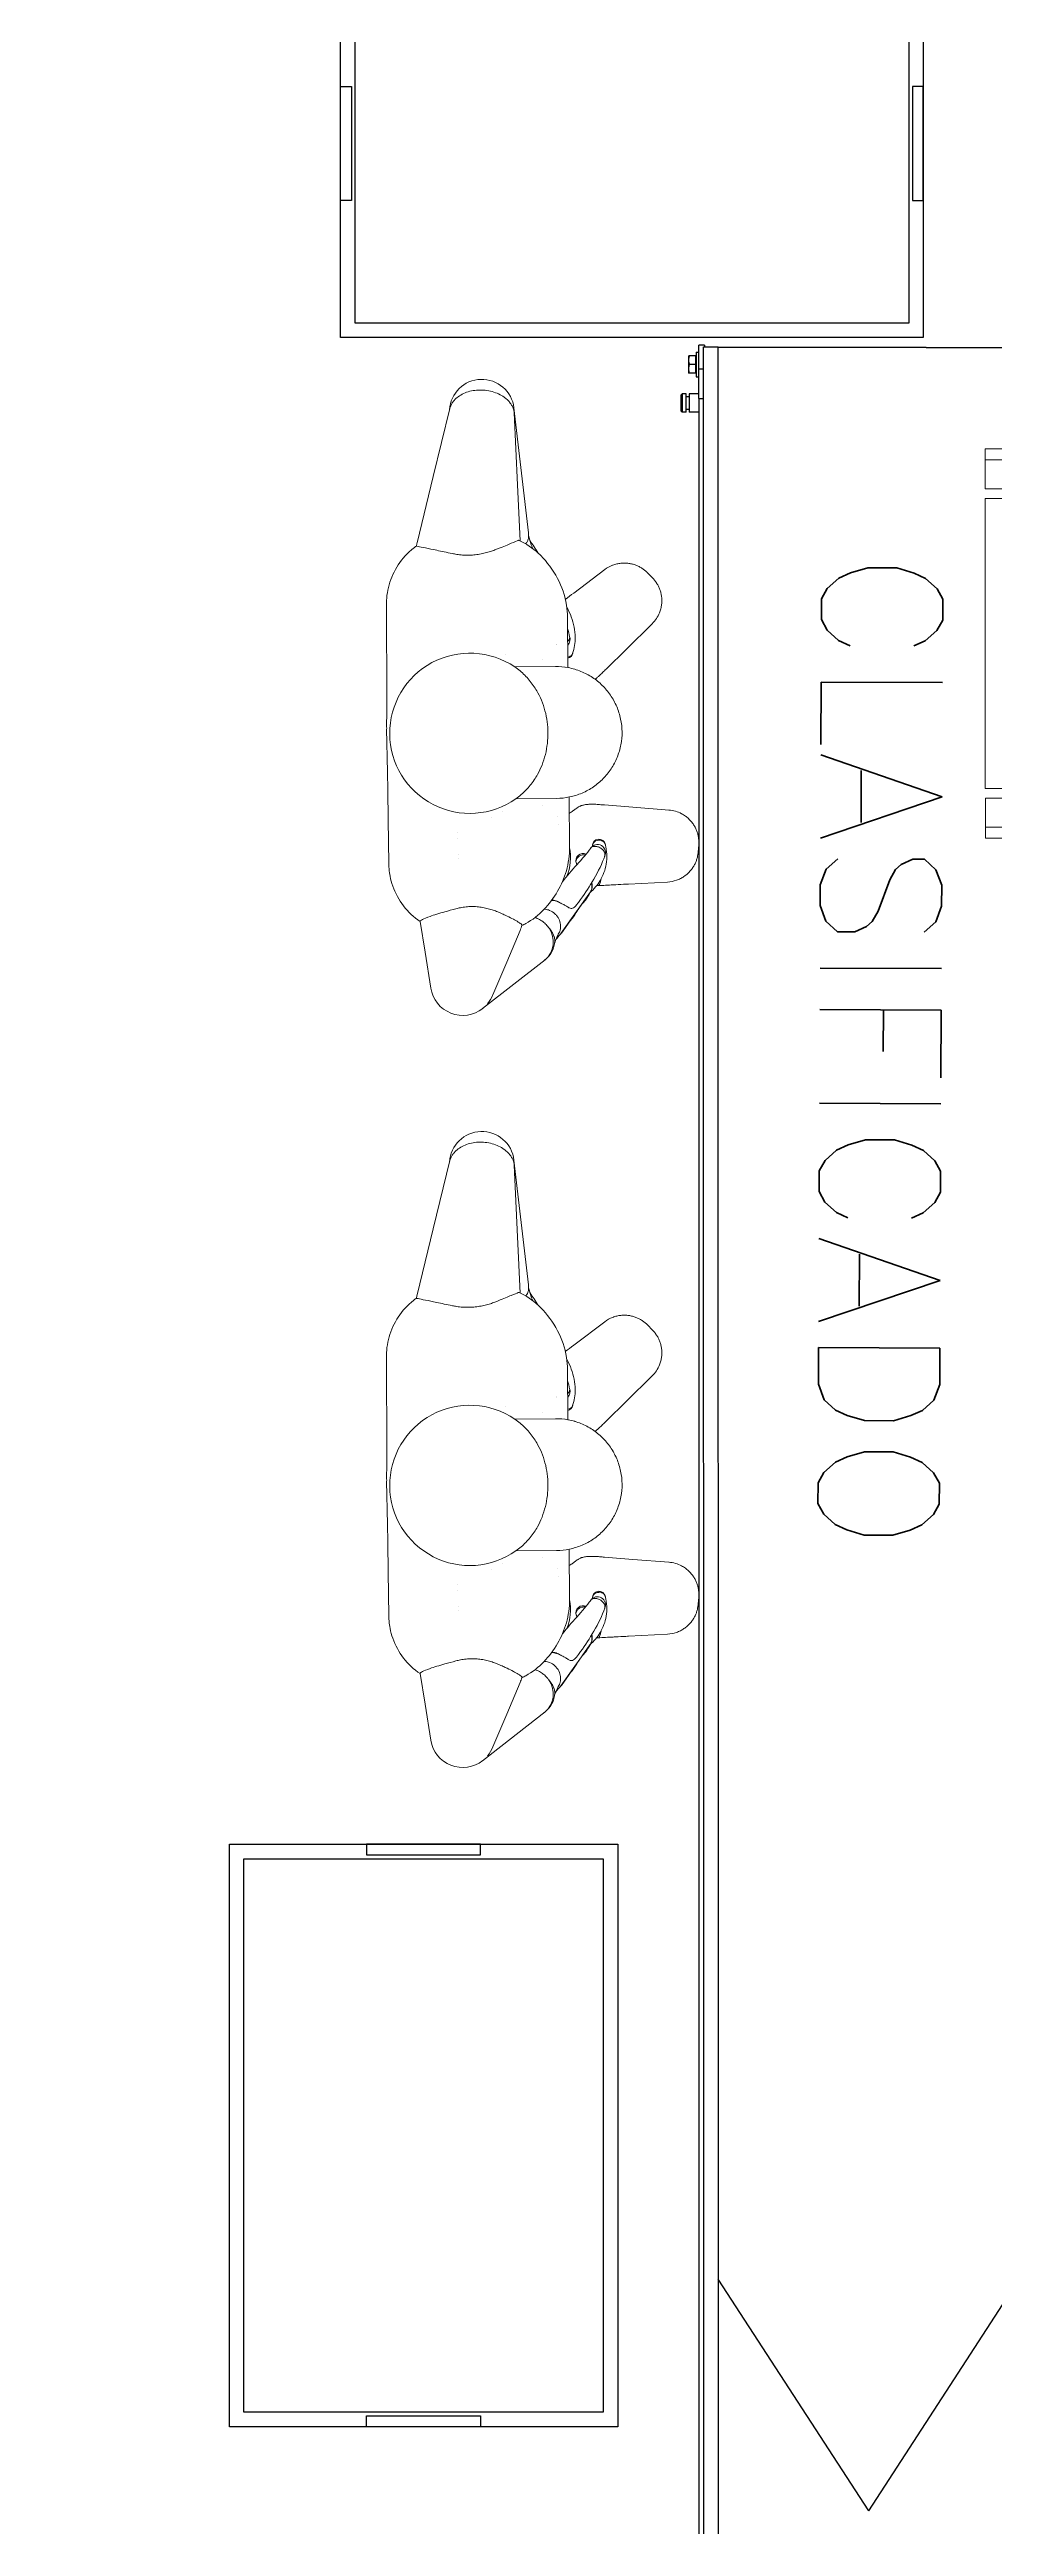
# Model space of a CAD drawing. Header units: inches. Extents: x -955375 to 106222, y -96450 to 64845.
# Drawn here: x 7084 to 8057, y 29827 to 32379 of the extents above; entities that cross this region are included whole.
import ezdxf
from ezdxf.enums import TextEntityAlignment as Align

# ---------------------------------------------------------------- set-up
doc = ezdxf.new("R2010")
doc.units = ezdxf.units.IN
doc.header["$MEASUREMENT"] = 0
doc.linetypes.add('CONTINUA', pattern=[0])
doc.linetypes.add('SLD-Continua', pattern=[0])
doc.layers.add('ACHUTECH', color=24, linetype='Continuous', lineweight=18)
doc.layers.add('EQP-Equipos - Situacion Proyectada (Trabajo3)$0$Visible (ANSI)', color=7, linetype='Continuous', lineweight=50)
for name, color, linetype in [('DIBUJO', 2, 'Continuous'), ('EQP-Equipos - Situacion Proyectada (Trabajo3)$0$Meson de despinado$0$Factory_AssetTag', 7, 'Continuous'), ('EQUIPO REUBICADO', 14, 'Continuous'), ('P-TEXTO', 2, 'Continuous'), ('RIO2', 7, 'Continuous'), ('SP-TRANSPORTADOR_NUEVO', 102, 'SLD-Continua')]:
    doc.layers.add(name, color=color, linetype=linetype)
doc.styles.get("Standard").update_dxf_attribs({"font": 'isocp2.shx'})
doc.styles.add('TEXTO-100', font='romans.shx', dxfattribs={"height": 0.15})
doc.dimstyles.new('SUPERPEQUEÑA', dxfattribs={"dimtxt": 0.1, "dimasz": 0.05, "dimexe": 0.1, "dimexo": 0.15, "dimgap": 0.05, "dimtad": 1, "dimzin": 0, "dimdsep": 46, "dimtxsty": 'Standard', "dimblk1": 'CRUZZ', "dimblk2": 'CRUZZ', "dimsah": 1, "dimcen": 0.03, "dimse1": 1, "dimse2": 1, "dimclrd": 109, "dimclre": 4, "dimclrt": 173, "dimadec": 0, "dimazin": 0, "dimtfac": 1, "dimtix": 1, "dimtmove": 1, "dimatfit": 3, "dimldrblk": 'CRUZZ', "dimfxl": 1, "dimtolj": 1, "dimtzin": 0, "dimlwd": -1, "dimarcsym": 0})

# ---------------------------------------------------------------- blocks, each defined once
blk = doc.blocks.new('CRUZ')
at = {"layer": 'DIBUJO', "color": 7, "lineweight": -3}
for p, q in [((-0.2, 0), (0.2, 0)), ((0, 0.2), (0, -0.2))]:
    blk.add_line(p, q, dxfattribs=at)
at = {"layer": 'DIBUJO', "color": 7, "lineweight": -3, "const_width": 0.05}
blk.add_lwpolyline([(0, 0, 1), (0, 0, 1)], format="xyb", close=True, dxfattribs=at)
blk = doc.blocks.new('CRUZZ')
at = {"layer": 'DIBUJO', "color": 3, "xscale": 10, "yscale": 10, "zscale": 10}
blk.add_blockref('CRUZ', (0, 0), dxfattribs=at)
blk = doc.blocks.new('*D185')
at = {"layer": 'ACHUTECH', "color": 7, "ltscale": 500, "transparency": 16777216}
blk.add_line((5118.7, 54499.2), (5118.7, 25409.9), dxfattribs=at)
at = {"layer": 'Defpoints', "color": 0, "linetype": 'CONTINUA', "ltscale": 500, "transparency": 16777216}
for p in [(26169.2, 54499.2), (5118.7, 25409.9), (6592.2, 25409.9)]:
    blk.add_point(p, dxfattribs=at)
at = {"layer": 'ACHUTECH', "color": 7, "linetype": 'CONTINUA', "ltscale": 500, "transparency": 16777216, "xscale": 0.05, "yscale": 0.05, "zscale": 0.05}
for p, rotation in [((5118.7, 54499.2), 90), ((5118.7, 25409.9), 270)]:
    blk.add_blockref('CRUZZ', p, dxfattribs=dict(at, rotation=rotation))
at = {"layer": 'ACHUTECH', "color": 7, "linetype": 'CONTINUA', "lineweight": 13, "ltscale": 500, "transparency": 16777216, "insert": (5118.6, 39954.5), "char_height": 0.15, "attachment_point": 5, "rotation": 90}
blk.add_mtext('\\A1;29089.32', dxfattribs=at)
blk = doc.blocks.new('*D201')
at = {"layer": 'ACHUTECH', "color": 7, "ltscale": 500, "transparency": 16777216}
blk.add_line((4340.1, 59153), (4340.1, 15437.3), dxfattribs=at)
at = {"layer": 'Defpoints', "color": 0, "linetype": 'CONTINUA', "ltscale": 500, "transparency": 16777216}
for p in [(21639.1, 59153.1), (4340.1, 15437.3), (6285.4, 15437.3)]:
    blk.add_point(p, dxfattribs=at)
at = {"layer": 'ACHUTECH', "color": 7, "linetype": 'CONTINUA', "ltscale": 500, "transparency": 16777216, "xscale": 0.05, "yscale": 0.05, "zscale": 0.05}
for p, rotation in [((4340.1, 59153.1), 90), ((4340.1, 15437.3), 270)]:
    blk.add_blockref('CRUZZ', p, dxfattribs=dict(at, rotation=rotation))
at = {"layer": 'ACHUTECH', "color": 7, "linetype": 'CONTINUA', "lineweight": 13, "ltscale": 500, "transparency": 16777216, "insert": (4340, 37295.2), "char_height": 0.15, "attachment_point": 5, "rotation": 90}
blk.add_mtext('\\A1;43715.81', dxfattribs=at)
blk = doc.blocks.new('EQP-Equipos - Situacion Proyectada (Trabajo3)$0$Meson de despinado$0$FDS_799c4f7d-f6d7-4a97-a1b5-9eabb5b00c9b_Asset_A87ECB1595E94C668C276E32A861657D')
at = {"color": 0, "lineweight": 0}
for p, q in [((0, 201.4), (0, 190)), ((11730, 201.4), (0, 201.4)), ((0, 190), (0, 160)), ((11730, 190), (0, 190)), ((11730, 160), (0, 160)), ((0, -150), (0, 150)), ((90, 150), (0, 150)), ((0, -150), (90, -150)), ((0, -190), (0, -160)), ((11730, -160), (0, -160)), ((11730, -190), (0, -190)), ((0, -201.4), (0, -190)), ((11730, -201.4), (0, -201.4))]:
    blk.add_line(p, q, dxfattribs=at)
at = {"layer": 'EQP-Equipos - Situacion Proyectada (Trabajo3)$0$Meson de despinado$0$Factory_AssetTag', "lineweight": 0}
for tag in ['AssetTagExtended', 'AssetTag']:
    blk.add_attdef(tag, text='', height=50.8, dxfattribs=at).set_placement((5865, 79.3), align=Align.MIDDLE_CENTER)
blk = doc.blocks.new('EQP-Equipos - Situacion Proyectada (Trabajo3)$0$Meson de despinado')
at = {"rotation": 180}
blk.add_blockref('EQP-Equipos - Situacion Proyectada (Trabajo3)$0$Meson de despinado$0$FDS_799c4f7d-f6d7-4a97-a1b5-9eabb5b00c9b_Asset_A87ECB1595E94C668C276E32A861657D', (21244.3, 1.5), dxfattribs=at)
blk = doc.blocks.new('EQP-Equipos - Situacion Proyectada (Trabajo3)$0$Meson Prolijado filetes')
at = {"color": 0}
blk.add_blockref('EQP-Equipos - Situacion Proyectada (Trabajo3)$0$Meson de despinado', (0, 0), dxfattribs=at)
blk = doc.blocks.new('tr-55')
for p, q in [((123457, 12168.9), (123458, 6488.5)), ((123472.4, 12020.5), (123473, 6488.5)), ((123478, 6541.8), (123478, 11969.8)), ((123478, 6541.8), (123472.9, 6541.8)), ((123478, 6556.1), (123488, 6556.1)), ((123478, 6541.8), (123478, 6511.8)), ((123478, 6537), (123488, 6537)), ((123488, 6537), (123488, 6556.1)), ((123488, 6553.1), (123491, 6553.1)), ((123488, 6540.1), (123491, 6540.1)), ((123491, 6556.1), (123491, 6537)), ((123491, 6556.1), (123495, 6556.1)), ((123491, 6537), (123495, 6537)), ((123495, 6537), (123495, 6556.1)), ((123496, 6555.1), (123495, 6556.1)), ((123496, 6538), (123495, 6537)), ((123496, 6555.1), (123496, 6538)), ((123472.9, 6511.8), (123478, 6511.8)), ((123480.8, 6519.5), (123478, 6519.5)), ((123478, 6511.8), (123478, 6486.8)), ((123480.8, 6494.1), (123480.8, 6519.5)), ((123481.4, 6515.1), (123480.8, 6515.1)), ((123481.4, 6515.8), (123487.8, 6515.8)), ((123481.4, 6506.8), (123481.4, 6515.8)), ((123481.4, 6506.8), (123487.8, 6506.8)), ((123481.4, 6497.8), (123481.4, 6506.8)), ((123488.6, 6511.3), (123488.6, 6515.8)), ((123488.6, 6502.3), (123488.6, 6511.3)), ((123244, 6489.3), (123136, 6489.3)), ((123244, 6489.3), (123362, 6489.3)), ((123362, 6489.3), (123458, 6489.3)), ((123473, 6488.5), (123458, 6488.5)), ((123472, 6486.8), (123472, 6488.5)), ((123472, 6486.8), (123478, 6486.8)), ((123480.8, 6494.1), (123478, 6494.1)), ((123481.4, 6498.5), (123480.8, 6498.5)), ((123481.4, 6497.8), (123487.8, 6497.8)), ((123488.6, 6497.8), (123488.6, 6502.3))]:
    blk.add_line(p, q)
at = {"ltscale": 500}
for points in [[(123303, 8717.8), (123148, 8479.2)], [(123303, 8717.8), (123458, 8479.2)]]:
    blk.add_lwpolyline(points, dxfattribs=at)
for points in [[(123488.6, 6511.3), (123488.6, 6513.4), (123487.8, 6515.8)], [(123487.8, 6515.8), (123488.6, 6515.8), (123488.6, 6515.8)], [(123487.8, 6506.8), (123488.6, 6509.2), (123488.6, 6511.3)], [(123488.6, 6502.3), (123488.6, 6504.4), (123487.8, 6506.8)], [(123487.8, 6497.8), (123488.6, 6500.2), (123488.6, 6502.3)], [(123488.6, 6497.8), (123488.6, 6497.8), (123487.8, 6497.8)]]:
    blk.add_rational_spline(points, [1, 1.0379548493, 1], degree=2)
blk = doc.blocks.new('EQP-Equipos - Situacion Proyectada (Trabajo3)$0$FDS_7c3c9e6b-6f5c-4fd5-8f22-b843b0ed51f9_Asset_97DC5BF034392A347C1DEB7E5D323F80')
at = {"layer": 'EQP-Equipos - Situacion Proyectada (Trabajo3)$0$Visible (ANSI)', "color": 251, "lineweight": 0, "true_color": 0x636466}
for p, q in [((-37.6, 485.3), (-56.7, 409.7)), ((48.5, 346.3), (33.7, 485.1)), ((33.9, 479.6), (36.9, 399.8)), ((-56.7, 409.7), (-75.4, 336.3)), ((36.9, 399.8), (39.3, 337.3)), ((98.2, 278.7), (133, 304.5)), ((180.3, 300.6), (186, 294.7)), ((91.1, 251.7), (91.1, 195.9)), ((185.2, 243.8), (156.4, 216)), ((21.9, 211.1), (21.9, 211.1)), ((77.2, 197.2), (31.9, 197.2)), ((62.4, 204.7), (62.4, 204.7)), ((156.4, 216), (133.4, 193.8)), ((150.6, 123.9), (150.6, 123.9)), ((77.2, 50.6), (31.9, 50.6)), ((61.8, 43.1), (61.8, 43.1)), ((91.1, 51.9), (91.1, -3.9)), ((162, 40), (130.2, 42.8)), ((202, 36.5), (162, 40)), ((78.7, 21.3), (78.7, 21.3)), ((234, -10.6), (234.7, -2.5)), ((80.7, -99.7), (113.8, -53.7)), ((113.2, -54.6), (81.1, -99.4)), ((120.8, -46.7), (122.4, -46.8)), ((156.3, -45.4), (199.7, -43.5)), ((-70.6, -119), (-75.8, -84.9)), ((20.1, -130.9), (35.2, -95.8)), ((73.6, -106.1), (73.6, -106.1)), ((-64.6, -159.1), (-70.6, -119)), ((62.7, -128.6), (-7.1, -182.3)), ((4.5, -167), (20.1, -130.9))]:
    blk.add_line(p, q, dxfattribs=at)
at = {"layer": 'EQP-Equipos - Situacion Proyectada (Trabajo3)$0$Visible (ANSI)', "color": 251, "lineweight": 0, "true_color": 0x636466, "extrusion": (0, 0, -1)}
for centre, radius, start, end in [((2.1, 481.3), 36, 3.6289, 173.8997), ((18.6, 321.9), 58.5, 10.3886, 14.2288), ((-21.7, 343.4), 27, 173.8997, 185.0696), ((-154.4, 275.6), 36, 53.4587, 69.5368), ((-160.1, 269.7), 36, 202.3805, 225.9587), ((-84.8, 227.5), 9, 315.6047, 315.6048), ((-84.8, 227.5), 9, 159.7065, 225.8781), ((-89.5, 213.3), 7.2, 191.6508, 257.2365), ((18.6, 123.9), 89.1, 235.3736, 0), ((-122, -10.1), 9, 32.9662, 208.1452), ((-123.8, -2.3), 7.2, 356.3441, 171.8808), ((-37.2, -14.7), 54.9, 169.093, 202.9644), ((-106.1, -19), 8.1, 343.263, 114.4621), ((-94.2, -39.6), 7.2, 37.596, 42.9069), ((-80.7, -79.4), 11.2, 23.6278, 23.6423), ((18.5, -72.6), 58.5, 197.47, 203.3745), ((-46.7, -106.9), 27, 181.8089, 235.6527), ((-71.9, -92.8), 11.2, 215.6963, 224.7776), ((29, -153.7), 36, 232.4111, 351.4533)]:
    blk.add_arc(centre, radius, start, end, dxfattribs=at)
at = {"layer": 'EQP-Equipos - Situacion Proyectada (Trabajo3)$0$Visible (ANSI)', "color": 251, "lineweight": 0, "true_color": 0x636466}
for centre, start, end in [((198.8, 0.7), 61.4218, 85), ((0, 0), 157.4674, 157.4688), ((0, 0), 204.668, 204.6684), ((198.1, -7.5), 272.5, 288.5782)]:
    blk.add_arc(centre, 36, start, end, dxfattribs=at)
at = {"layer": 'EQP-Equipos - Situacion Proyectada (Trabajo3)$0$Visible (ANSI)', "color": 251, "lineweight": 0, "true_color": 0x636466, "extrusion": (-1.54074e-33, -4.38741e-49, -1)}
blk.add_ellipse((-18.6, 123.9), major_axis=(-89.1, 0), ratio=0.999996, start_param=0, end_param=2.175405, dxfattribs=at)
at = {"layer": 'EQP-Equipos - Situacion Proyectada (Trabajo3)$0$Visible (ANSI)', "color": 251, "lineweight": 0, "true_color": 0x636466, "extrusion": (0, 0, -1)}
for centre, major_axis, ratio, start_param, end_param in [((77.2, 124.3), (-73.3, 0), 0.994803, 1.570796, 1.760239), ((-28.5, -153.6), (20.5, 31.8), 0.938026, 1.394254, 1.708407)]:
    blk.add_ellipse(centre, major_axis=major_axis, ratio=ratio, start_param=start_param, end_param=end_param, dxfattribs=at)
at = {"layer": 'EQP-Equipos - Situacion Proyectada (Trabajo3)$0$Visible (ANSI)', "color": 251, "lineweight": 0, "true_color": 0x636466}
for centre, major_axis, ratio, start_param, end_param in [((37.2, -14.8), (-49, 25.5), 0.992931, 5.812783, 5.812797), ((37.2, -14.8), (-49, 25.5), 0.992931, 5.571446, 5.571501), ((124.1, -0.7), (-6.21, 0.21), 0.722047, 4.345706, 4.786606), ((106.7, -17.3), (-6.79, -0.51), 0.721796, 4.368149, 4.516697), ((46.6, -107), (14.2, -23), 0.919138, 0.09354, 1.614755)]:
    blk.add_ellipse(centre, major_axis=major_axis, ratio=ratio, start_param=start_param, end_param=end_param, dxfattribs=at)
at = {"layer": 'EQP-Equipos - Situacion Proyectada (Trabajo3)$0$Visible (ANSI)', "color": 251, "lineweight": 0, "true_color": 0x636466, "extrusion": (-1.20721e-33, 2.83517e-33, -1)}
blk.add_ellipse((105.2, -46.7), major_axis=(4.4, -10.3), ratio=0.964839, start_param=5.599828, end_param=5.771161, dxfattribs=at)
at = {"layer": 'EQP-Equipos - Situacion Proyectada (Trabajo3)$0$Visible (ANSI)', "color": 251, "lineweight": 0, "true_color": 0x636466, "extrusion": (-9.90869e-34, -1.17986e-33, -1)}
blk.add_ellipse((72.7, -72.7), major_axis=(2.49, 2.96), ratio=0.154581, start_param=3.750816, end_param=3.752076, dxfattribs=at)
at = {"layer": 'EQP-Equipos - Situacion Proyectada (Trabajo3)$0$Visible (ANSI)', "color": 251, "lineweight": 0, "true_color": 0x636466}
for points, knots in [([(-37.6, 485.3), (-37.6, 485.3), (-37.5, 485.4), (-37.2, 486.6), (-36.8, 487.7), (-35.7, 490), (-35.1, 491.1), (-33.6, 493.2), (-32.7, 494.1), (-30.4, 496.5), (-28.7, 497.9), (-24.9, 500.3), (-22.8, 501.4), (-18.2, 503.3), (-15.8, 504), (-10.8, 505), (-8.3, 505.3), (-3.3, 505.5), (-0.7, 505.4), (4.5, 504.8), (7.1, 504.3), (12.1, 502.8), (14.5, 501.9), (18.9, 499.8), (21, 498.5), (23.9, 496.4), (25, 495.5), (27.1, 493.5), (28.1, 492.5), (29.8, 490.4), (30.5, 489.3), (31.8, 487.1), (32.3, 486.1), (33, 484.3), (33.3, 483.5), (33.6, 482.1), (33.7, 481.5), (33.8, 481)], [15.008551, 15.008551, 15.008551, 15.008551, 15.042896, 15.042896, 15.572912, 15.572912, 16.102929, 16.102929, 16.632945, 16.632945, 17.470412, 17.470412, 18.307878, 18.307878, 19.145345, 19.145345, 19.982812, 19.982812, 20.820278, 20.820278, 21.657745, 21.657745, 22.495211, 22.495211, 23.332678, 23.332678, 23.862694, 23.862694, 24.392711, 24.392711, 24.922727, 24.922727, 25.452744, 25.452744, 25.848287, 25.848287, 26.150925, 26.150925, 26.150925, 26.150925]), ([(33.8, 481), (33.8, 480.9), (33.8, 480.9), (33.8, 480.5), (33.8, 480.1), (33.9, 479.7), (33.9, 479.6), (33.9, 479.6)], [17.3663364, 17.3663364, 17.3663364, 17.3663364, 17.4021233, 17.4021233, 17.578507, 17.578507, 17.5972984, 17.5972984, 17.5972984, 17.5972984]), ([(-110, 266.3), (-110, 267), (-110, 267.6), (-110, 269.3), (-110, 270.2), (-109.8, 273.5), (-109.6, 275.8), (-108.8, 282), (-108, 285.9), (-104.6, 297.5), (-101.1, 305.1), (-91.9, 318.8), (-86, 325.1), (-78.3, 331), (-77.3, 331.7), (-76.2, 332.5)], [0.000037, 0.000037, 0.000037, 0.000037, 0.205703, 0.205703, 0.509959, 0.509959, 1.201662, 1.201662, 2.390484, 2.390484, 4.826797, 4.826797, 7.345729, 7.345729, 7.73461, 7.73461, 7.73461, 7.73461]), ([(-36.2, 323.9), (-42.5, 325.2), (-48.3, 326.5), (-58.3, 328.7), (-62.5, 329.6), (-69.7, 331.1), (-72.5, 331.7), (-75.5, 332.3), (-76.2, 332.5), (-76.2, 332.5)], [0.000025, 0.000025, 0.000025, 0.000025, 2.22754, 2.22754, 4.272799, 4.272799, 6.523502, 6.523502, 8.236706, 8.236706, 8.236706, 8.236706]), ([(36.9, 337.8), (35.7, 337.2), (33.2, 336.2), (25.6, 333.2), (20.7, 331.2), (14.8, 328.9)], [0.000266, 0.000266, 0.000266, 0.000266, 2.563841, 2.563841, 5.126676, 5.126676, 5.126676, 5.126676]), ([(38.3, 337.8), (38.2, 337.8), (38.2, 337.8), (37.8, 338), (37.4, 338), (36.9, 337.8)], [1.065013, 1.065013, 1.065013, 1.065013, 1.08874, 1.08874, 2.177493, 2.177493, 2.177493, 2.177493]), ([(38.3, 337.8), (45.9, 334.2), (53.1, 329.3), (60.2, 322.6), (61.1, 321.7), (61.9, 320.8)], [0, 0, 0, 0, 2.543505, 2.543505, 2.922511, 2.922511, 2.922511, 2.922511]), ([(45.5, 333.9), (45.6, 334), (45.6, 334.1), (45.7, 334.2), (45.9, 334.5), (46.1, 334.8), (46.3, 335.1), (46.4, 335.2), (46.5, 335.4), (46.6, 335.6), (47.2, 336.5), (47.5, 337.2), (47.7, 337.8), (47.8, 337.9), (47.8, 338), (47.9, 338.1), (48.2, 338.8), (48.3, 339.4), (48.4, 339.9), (48.4, 340), (48.4, 340), (48.4, 340), (48.5, 340.4), (48.6, 340.8), (48.6, 341.1)], [-0.4502894, -0.4502894, -0.4502894, -0.4502894, -0.4375, -0.4375, -0.4375, -0.3991531, -0.3991531, -0.3991531, -0.375, -0.375, -0.375, -0.2681938, -0.2681938, -0.2681938, -0.25, -0.25, -0.25, -0.131596, -0.131596, -0.131596, -0.125, -0.125, -0.125, -0.0368129, -0.0368129, -0.0368129, -0.0368129]), ([(51.4, 332.9), (51.7, 332.3), (51.8, 331.7), (52.3, 330.5), (52.5, 329.8), (52.8, 329.2)], [0, 0, 0, 0, 0.2887608, 0.2887608, 0.6431993, 0.6431993, 0.6431993, 0.6431993]), ([(14.8, 328.9), (13.7, 328.4), (12.4, 327.9), (9.4, 326.8), (7.7, 326.2), (4.2, 325.2), (2.3, 324.7), (-1.7, 323.7), (-3.8, 323.3), (-8, 322.6), (-10.2, 322.3), (-14.5, 322), (-16.6, 321.9), (-20.7, 321.9), (-22.8, 322), (-27.1, 322.3), (-29.3, 322.6), (-33, 323.2), (-34.7, 323.5), (-36.2, 323.9)], [15.481721, 15.481721, 15.481721, 15.481721, 15.965824, 15.965824, 16.609722, 16.609722, 17.289414, 17.289414, 17.969106, 17.969106, 18.648797, 18.648797, 19.328489, 19.328489, 20.008181, 20.008181, 20.687873, 20.687873, 21.213722, 21.213722, 21.213722, 21.213722]), ([(62, 320.8), (69, 313.4), (75.4, 304.9), (85, 286.1), (88.5, 276), (90.7, 260.9), (91.1, 256.3), (91.1, 251.7)], [0, 0, 0, 0, 4.408239, 4.408239, 8.354295, 8.354295, 9.98686, 9.98686, 9.98686, 9.98686]), ([(141.9, 309.3), (143.3, 309.9), (144.9, 310.4), (146.4, 310.7), (147.9, 311.1), (149.5, 311.3), (151, 311.4), (152.5, 311.6), (154, 311.6), (155.4, 311.6), (156.9, 311.6), (158.3, 311.4), (159.7, 311.2), (161.1, 311), (162.5, 310.7), (163.8, 310.4), (165.1, 310), (166.4, 309.6), (167.6, 309.1), (168.9, 308.6), (170, 308.1), (171.2, 307.5), (172.3, 306.9), (173.4, 306.2), (174.5, 305.5), (175.5, 304.8), (176.6, 304), (177.5, 303.2), (178.5, 302.4), (179.4, 301.6), (180.3, 300.7), (180.3, 300.7), (180.3, 300.6), (180.3, 300.6)], [-1, -1, -1, -1, -0.9001, -0.9001, -0.9001, -0.8002001, -0.8002001, -0.8002001, -0.7003001, -0.7003001, -0.7003001, -0.6004001, -0.6004001, -0.6004001, -0.5005002, -0.5005002, -0.5005002, -0.4006002, -0.4006002, -0.4006002, -0.3007002, -0.3007002, -0.3007002, -0.2008003, -0.2008003, -0.2008003, -0.1009003, -0.1009003, -0.1009003, -0.0010003, -0.0010003, -0.0010003, 0, 0, 0, 0]), ([(186, 294.7), (186, 294.7), (186, 294.7), (186, 294.7), (186.9, 293.8), (187.7, 292.9), (188.5, 291.9), (189.3, 290.9), (190, 289.8), (190.7, 288.7), (191.4, 287.7), (192, 286.5), (192.6, 285.4), (193.1, 284.2), (193.6, 283), (194.1, 281.8), (194.5, 280.5), (194.9, 279.2), (195.2, 277.9), (195.5, 276.6), (195.7, 275.2), (195.9, 273.8), (196.1, 272.4), (196.2, 271), (196.1, 269.5), (196.1, 268.1), (196, 266.6), (195.8, 265.1), (195.6, 263.6), (195.4, 262), (194.9, 260.5), (194.5, 259), (194, 257.5), (193.4, 256)], [-1, -1, -1, -1, -0.9990278, -0.9990278, -0.9990278, -0.899125, -0.899125, -0.899125, -0.7992223, -0.7992223, -0.7992223, -0.6993195, -0.6993195, -0.6993195, -0.5994167, -0.5994167, -0.5994167, -0.4995139, -0.4995139, -0.4995139, -0.3996111, -0.3996111, -0.3996111, -0.2997083, -0.2997083, -0.2997083, -0.1998056, -0.1998056, -0.1998056, -0.0999028, -0.0999028, -0.0999028, 0, 0, 0, 0]), ([(90.4, 263.1), (92.4, 259.5), (94, 255.9), (98, 244.8), (99.6, 237.3), (99.4, 223.3), (98.3, 217.4), (96.4, 211.6)], [1.846065, 1.846065, 1.846065, 1.846065, 3.699232, 3.699232, 7.363134, 7.363134, 10.136061, 10.136061, 10.136061, 10.136061]), ([(93.3, 230.3), (93.4, 229.8), (93.4, 229.3), (93.3, 228.8), (93.1, 227.6), (92.4, 226.3), (91.3, 225.2), (91.2, 225.1), (91.1, 225), (91.1, 225)], [-0.8438788, -0.8438788, -0.8438788, -0.8438788, -0.7618962, -0.7618962, -0.7618962, -0.5714216, -0.5714216, -0.5714216, -0.5590297, -0.5590297, -0.5590297, -0.5590297]), ([(-110.3, 46.9), (-110.3, 57.2), (-110.4, 67.4), (-110.6, 86.6), (-110.7, 95.7), (-110.9, 107.6), (-111, 110.5), (-111, 115.7), (-111, 117.8), (-111.1, 121.4), (-111.1, 122.9), (-111.1, 126.4), (-111, 128.5), (-111, 132.5), (-111, 134.4), (-110.9, 139.8), (-110.9, 143.1), (-110.7, 155.2), (-110.6, 164.2), (-110.4, 182.5), (-110.3, 191.7), (-110.3, 201)], [0, 0, 0, 0, 3.147348, 3.147348, 6.333812, 6.333812, 7.380826, 7.380826, 8.046968, 8.046968, 8.495537, 8.495537, 9.101682, 9.101682, 9.755297, 9.755297, 10.944113, 10.944113, 14.050683, 14.050683, 16.894022, 16.894022, 16.894022, 16.894022]), ([(31.9, 50.6), (34, 52.1), (36, 53.6), (39.6, 56.6), (41.3, 58.2), (44.7, 61.7), (46.4, 63.5), (49.5, 67.3), (51, 69.3), (53.8, 73.3), (55, 75.3), (58, 80.6), (59.8, 84.1), (62.8, 91.6), (64.1, 95.6), (66.2, 103.6), (66.9, 107.7), (68, 115.9), (68.2, 120), (68.2, 127.8), (68, 131.8), (66.9, 140), (66.2, 144.1), (64.1, 152.2), (62.8, 156.2), (59.8, 163.7), (58, 167.2), (55, 172.5), (53.8, 174.5), (51, 178.5), (49.5, 180.5), (46.4, 184.3), (44.7, 186.2), (41.3, 189.6), (39.6, 191.2), (36, 194.3), (34, 195.8), (31.9, 197.2)], [-24.183744, -24.183744, -24.183744, -24.183744, -23.332292, -23.332292, -22.545809, -22.545809, -21.759326, -21.759326, -20.972843, -20.972843, -20.18636, -20.18636, -18.887317, -18.887317, -17.588274, -17.588274, -16.28923, -16.28923, -14.990187, -14.990187, -13.691144, -13.691144, -12.392101, -12.392101, -11.093058, -11.093058, -9.794015, -9.794015, -9.007532, -9.007532, -8.221049, -8.221049, -7.434566, -7.434566, -6.648083, -6.648083, -5.796631, -5.796631, -5.796631, -5.796631]), ([(150.6, 123.9), (150.6, 128.6), (150.1, 133.4), (148.2, 142.9), (146.8, 147.6), (143, 156.6), (140.7, 160.9), (135.3, 168.9), (132.3, 172.5), (125.9, 179), (122.2, 182), (114.3, 187.4), (110, 189.7), (101, 193.5), (96.3, 194.9), (86.7, 196.8), (81.9, 197.2), (77.2, 197.2)], [12.470996, 12.470996, 12.470996, 12.470996, 14.02855, 14.02855, 15.586104, 15.586104, 17.143658, 17.143658, 18.701212, 18.701212, 20.261408, 20.261408, 21.821603, 21.821603, 23.381798, 23.381798, 24.941993, 24.941993, 24.941993, 24.941993]), ([(91, 195.9), (91.2, 195.9), (91.4, 195.9), (96.3, 194.9), (101, 193.5), (110, 189.7), (114.3, 187.4), (122.2, 182), (125.9, 179), (132.3, 172.5), (135.3, 168.9), (140.7, 161), (143, 156.7), (146.8, 147.6), (148.2, 142.9), (150.1, 133.4), (150.6, 128.6), (150.6, 123.9)], [1.511058, 1.511058, 1.511058, 1.511058, 1.561302, 1.561302, 3.122604, 3.122604, 4.683906, 4.683906, 6.245208, 6.245208, 7.803651, 7.803651, 9.362093, 9.362093, 10.920536, 10.920536, 12.478978, 12.478978, 12.478978, 12.478978]), ([(96.4, 211.6), (96.3, 211.2), (96.1, 210.8), (95.9, 210.4), (95.4, 209.6), (94.7, 209), (93.8, 208.5), (93, 208.1), (92.1, 207.8), (91.1, 207.6)], [-0.3574043, -0.3574043, -0.3574043, -0.3574043, -0.2857293, -0.2857293, -0.2857293, -0.142868, -0.142868, -0.142868, -0.0061129, -0.0061129, -0.0061129, -0.0061129]), ([(133.4, 193.8), (132.2, 192.6), (130.9, 191.4), (129.6, 190.1), (128.3, 188.8), (126.9, 187.5), (125.4, 186.2), (124.7, 185.6), (123.9, 184.9), (123.1, 184.3), (122.9, 184.1), (122.7, 183.9), (122.5, 183.8), (122.3, 183.6), (122.1, 183.4), (121.9, 183.3), (121.7, 183.1), (121.5, 182.9), (121.3, 182.8), (121.2, 182.7), (121.2, 182.7), (121.1, 182.7)], [-1, -1, -1, -1, -0.9285714, -0.9285714, -0.9285714, -0.8571429, -0.8571429, -0.8571429, -0.8214286, -0.8214286, -0.8214286, -0.8125, -0.8125, -0.8125, -0.8035714, -0.8035714, -0.8035714, -0.7946429, -0.7946429, -0.7946429, -0.7927944, -0.7927944, -0.7927944, -0.7927944]), ([(77.2, 50.6), (81.9, 50.6), (86.7, 51.1), (96.3, 53), (101, 54.4), (110, 58.1), (114.3, 60.5), (122.2, 65.8), (125.9, 68.9), (132.3, 75.3), (135.3, 78.9), (140.7, 86.8), (143, 91.1), (146.8, 100.2), (148.2, 104.9), (150.1, 114.4), (150.6, 119.2), (150.6, 123.9)], [0, 0, 0, 0, 1.560195, 1.560195, 3.12039, 3.12039, 4.680585, 4.680585, 6.24078, 6.24078, 7.798334, 7.798334, 9.355888, 9.355888, 10.913442, 10.913442, 12.470996, 12.470996, 12.470996, 12.470996]), ([(130.2, 42.8), (128.6, 43), (126.8, 43.1), (124.9, 43.3), (123.1, 43.4), (121.2, 43.6), (119.3, 43.7), (118.3, 43.7), (117.3, 43.7), (116.2, 43.7), (116, 43.7), (115.7, 43.7), (115.5, 43.7), (115.2, 43.7), (114.9, 43.7), (114.7, 43.7), (114.1, 43.7), (113.6, 43.7), (113, 43.7), (111.9, 43.6), (110.6, 43.6), (109.2, 43.4), (108.5, 43.3), (107.8, 43.1), (106.9, 42.9), (106.5, 42.8), (106, 42.7), (105.4, 42.6), (105.1, 42.5), (104.8, 42.4), (104.5, 42.3), (104.2, 42.2), (103.8, 42), (103.5, 41.9), (103, 41.7), (102.5, 41.4), (102, 41.2), (101.6, 41), (101.2, 40.8), (100.9, 40.6), (100.3, 40.2), (99.8, 39.9), (99.4, 39.6), (98.6, 39), (98.1, 38.6), (97.6, 38.3), (96.6, 37.5), (95.9, 37), (95.2, 36.5), (94.5, 36), (93.9, 35.5), (93.3, 35.2), (93.1, 35.1), (92.9, 35), (92.8, 34.9), (92.6, 34.8), (92.5, 34.7), (92.3, 34.6), (92, 34.4), (91.7, 34.3), (91.4, 34.1), (91.3, 34.1), (91.2, 34), (91.1, 34)], [0, 0, 0, 0, 0.0714286, 0.0714286, 0.0714286, 0.1428571, 0.1428571, 0.1428571, 0.1785714, 0.1785714, 0.1785714, 0.1875, 0.1875, 0.1875, 0.1964286, 0.1964286, 0.1964286, 0.2142857, 0.2142857, 0.2142857, 0.25, 0.25, 0.25, 0.2678571, 0.2678571, 0.2678571, 0.2767857, 0.2767857, 0.2767857, 0.28125, 0.28125, 0.28125, 0.2857143, 0.2857143, 0.2857143, 0.2916667, 0.2916667, 0.2916667, 0.297619, 0.297619, 0.297619, 0.3095238, 0.3095238, 0.3095238, 0.3333333, 0.3333333, 0.3333333, 0.3809524, 0.3809524, 0.3809524, 0.4285714, 0.4285714, 0.4285714, 0.4404762, 0.4404762, 0.4404762, 0.452381, 0.452381, 0.452381, 0.4761905, 0.4761905, 0.4761905, 0.4833417, 0.4833417, 0.4833417, 0.4833417]), ([(234.7, -2.5), (234.7, -2.5), (234.7, -2.4), (234.7, -2.4), (234.8, -1.2), (234.8, 0.1), (234.8, 1.3), (234.8, 2.6), (234.7, 3.9), (234.5, 5.1), (234.4, 6.4), (234.2, 7.7), (233.9, 8.9), (233.6, 10.2), (233.2, 11.4), (232.8, 12.7), (232.3, 13.9), (231.8, 15.2), (231.2, 16.4), (230.6, 17.6), (229.9, 18.8), (229.2, 20), (228.4, 21.2), (227.6, 22.4), (226.7, 23.5), (225.7, 24.6), (224.7, 25.7), (223.6, 26.8), (222.5, 27.8), (221.3, 28.8), (220.1, 29.7), (218.8, 30.7), (217.4, 31.5), (216, 32.3)], [0, 0, 0, 0, 0.0009722, 0.0009722, 0.0009722, 0.100875, 0.100875, 0.100875, 0.2007777, 0.2007777, 0.2007777, 0.3006805, 0.3006805, 0.3006805, 0.4005833, 0.4005833, 0.4005833, 0.5004861, 0.5004861, 0.5004861, 0.6003889, 0.6003889, 0.6003889, 0.7002917, 0.7002917, 0.7002917, 0.8001944, 0.8001944, 0.8001944, 0.9000972, 0.9000972, 0.9000972, 1, 1, 1, 1]), ([(123.8, 3.8), (123.6, 3.8), (123.5, 3.7), (123.3, 3.7), (122.2, 3.7), (121.2, 3.4), (120.2, 2.9), (119.3, 2.4), (118.5, 1.8), (117.9, 1), (117.3, 0.3), (116.8, -0.6), (116.7, -1.5), (116.6, -2), (116.6, -2.4), (116.6, -2.9)], [0, 0, 0, 0, 0.0283921, 0.0283921, 0.0283921, 0.2170441, 0.2170441, 0.2170441, 0.4056961, 0.4056961, 0.4056961, 0.5943481, 0.5943481, 0.5943481, 0.6981724, 0.6981724, 0.6981724, 0.6981724]), ([(130.8, -0.9), (130.8, -0.7), (130.7, -0.6), (130.7, -0.4), (130.4, 0.5), (129.8, 1.3), (129.1, 1.9), (128.7, 2.2), (128.3, 2.5), (127.9, 2.8), (127.4, 3), (127, 3.2), (126.5, 3.4)], [0.6849577, 0.6849577, 0.6849577, 0.6849577, 0.7142909, 0.7142909, 0.7142909, 0.8571467, 0.8571467, 0.8571467, 0.9285745, 0.9285745, 0.9285745, 1, 1, 1, 1]), ([(-75.7, -84.9), (-82.7, -80.2), (-89, -74.2), (-99.1, -60.7), (-103.1, -53.1), (-107, -41.7), (-108, -38), (-109.1, -31.7), (-109.5, -29.1), (-109.8, -25.1), (-109.9, -23.7), (-110, -21.8), (-110, -21.1), (-110, -19.8), (-110, -19.1), (-110, -18.4)], [0, 0, 0, 0, 2.53608, 2.53608, 5.051432, 5.051432, 6.170916, 6.170916, 6.970095, 6.970095, 7.377777, 7.377777, 7.58415, 7.58415, 7.790629, 7.790629, 7.790629, 7.790629]), ([(91.1, -3.9), (91.1, -12.8), (89.7, -21.7), (84.9, -38.1), (81.4, -45.8), (72.9, -60.2), (67.7, -66.9), (62, -72.9)], [0, 0, 0, 0, 3.201028, 3.201028, 6.427582, 6.427582, 9.990832, 9.990832, 9.990832, 9.990832]), ([(82.8, -42.2), (88, -35.7), (93.4, -29.4), (105.2, -16.9), (110.3, -10.6), (114.6, -5.1)], [2.994971, 2.994971, 2.994971, 2.994971, 5.887248, 5.887248, 9.144825, 9.144825, 9.144825, 9.144825]), ([(107.7, -12.4), (107.4, -12.4), (107.1, -12.3), (106.9, -12.4), (105.7, -12.4), (104.5, -12.6), (103.3, -13.1), (102.2, -13.5), (101.2, -14.2), (100.4, -15), (99.5, -15.8), (98.9, -16.7), (98.5, -17.6), (98.3, -18.3), (98.1, -19), (98.1, -19.6), (98.1, -20.3), (98.2, -21.1), (98.5, -21.7)], [0, 0, 0, 0, 0.0420776, 0.0420776, 0.0420776, 0.2252411, 0.2252411, 0.2252411, 0.4084045, 0.4084045, 0.4084045, 0.591568, 0.591568, 0.591568, 0.7136769, 0.7136769, 0.7136769, 0.8489106, 0.8489106, 0.8489106, 0.8489106]), ([(130.1, -14), (127.1, -22.1), (123.1, -30.7), (113, -47.3), (108.1, -54.7), (101.8, -63.5), (100.7, -65), (99.5, -66.5)], [0, 0, 0, 0, 3.613427, 3.613427, 6.753048, 6.753048, 7.418646, 7.418646, 7.418646, 7.418646]), ([(130.8, -0.9), (132.6, -8.3), (133.1, -15.9), (130.5, -29.4), (128.2, -35.3), (121.8, -46), (117.8, -50.7), (113.1, -54.8)], [0, 0, 0, 0, 3.697326, 3.697326, 7.078773, 7.078773, 10.104576, 10.104576, 10.104576, 10.104576]), ([(130.1, -14), (130.2, -13.6), (130.3, -13.2), (130.4, -12.8), (130.5, -11.5), (130, -10), (129.2, -8.6), (128.5, -7.6), (127.7, -6.6), (126.6, -5.8), (125.6, -4.9), (124.4, -4.3), (123.1, -3.8), (121.9, -3.3), (120.6, -3.1), (119.4, -3.1), (118.8, -3.1), (118.3, -3.1), (117.7, -3.2), (117.2, -3.3), (116.7, -3.5), (116.3, -3.7)], [0.173555, 0.173555, 0.173555, 0.173555, 0.2381038, 0.2381038, 0.2381038, 0.4285784, 0.4285784, 0.4285784, 0.5714343, 0.5714343, 0.5714343, 0.7142902, 0.7142902, 0.7142902, 0.8571462, 0.8571462, 0.8571462, 0.9285741, 0.9285741, 0.9285741, 1, 1, 1, 1]), ([(209.6, -41.6), (211.1, -41.1), (212.6, -40.5), (214, -39.8), (215.4, -39.1), (216.7, -38.4), (218, -37.5), (219.3, -36.7), (220.4, -35.8), (221.6, -34.8), (222.7, -33.9), (223.7, -32.9), (224.6, -31.8), (225.6, -30.8), (226.5, -29.7), (227.3, -28.6), (228.1, -27.5), (228.8, -26.4), (229.4, -25.2), (230.1, -24.1), (230.7, -22.9), (231.2, -21.7), (231.7, -20.5), (232.1, -19.3), (232.5, -18.1), (232.9, -16.9), (233.2, -15.7), (233.4, -14.4), (233.7, -13.2), (233.8, -11.9), (234, -10.7), (234, -10.7), (234, -10.7), (234, -10.6)], [0, 0, 0, 0, 0.0999, 0.0999, 0.0999, 0.1997999, 0.1997999, 0.1997999, 0.2996999, 0.2996999, 0.2996999, 0.3995999, 0.3995999, 0.3995999, 0.4994998, 0.4994998, 0.4994998, 0.5993998, 0.5993998, 0.5993998, 0.6992998, 0.6992998, 0.6992998, 0.7991997, 0.7991997, 0.7991997, 0.8990997, 0.8990997, 0.8990997, 0.9989997, 0.9989997, 0.9989997, 1, 1, 1, 1]), ([(113.5, -54.4), (112, -57.3), (110.3, -60.1), (107, -64.3), (105.6, -65.8), (104.2, -67.2)], [6.868956, 6.868956, 6.868956, 6.868956, 8.759395, 8.759395, 9.912234, 9.912234, 9.912234, 9.912234]), ([(113.9, -53.6), (113.8, -53.7), (113.8, -53.7), (113.7, -53.8), (113.7, -54), (113.6, -54.1), (113.4, -54.3), (113.4, -54.4), (113.3, -54.5), (113.3, -54.6), (113.2, -54.6)], [-0.032543, -0.032543, -0.032543, -0.032543, 0, 0, 0, 0.0594978, 0.0594978, 0.1189956, 0.1189956, 0.1878507, 0.1878507, 0.1878507, 0.1878507]), ([(113.8, -53.7), (114.3, -53), (114.7, -52.4), (114.9, -51.7), (115, -51.4), (115.1, -51.2), (115.2, -51)], [0.0000001, 0.0000001, 0.0000001, 0.0000001, 0.7593462, 0.7593462, 0.7593462, 1, 1, 1, 1]), ([(115.3, -43.4), (115.4, -43.6), (115.5, -43.9), (115.6, -44.1), (115.7, -44.5), (115.8, -44.9), (115.8, -45.2), (116, -46.3), (116.1, -47.4), (115.9, -48.4), (115.9, -49.1), (115.8, -49.6), (115.6, -50.2), (115.6, -50.3), (115.6, -50.3), (115.5, -50.4), (115.4, -50.7), (115.3, -51), (115.2, -51.3), (115.1, -51.5), (115, -51.8), (114.9, -52)], [0.4586561, 0.4586561, 0.4586561, 0.4586561, 0.5, 0.5, 0.5, 0.5618683, 0.5618683, 0.5618683, 0.75, 0.75, 0.75, 0.8564567, 0.8564567, 0.8564567, 0.875, 0.875, 0.875, 0.9375, 0.9375, 0.9375, 1, 1, 1, 1]), ([(115.2, -51), (115.3, -50.5), (115.5, -49.9), (115.5, -49.4), (115.6, -48.6), (115.7, -47.8), (115.6, -47), (115.5, -46.2), (115.4, -45.4), (115.1, -44.6), (115.1, -44.4), (115, -44.2), (114.9, -44)], [0, 0, 0, 0, 0.1201953, 0.1201953, 0.1201953, 0.2961566, 0.2961566, 0.2961566, 0.4721179, 0.4721179, 0.4721179, 0.5165552, 0.5165552, 0.5165552, 0.5165552]), ([(122.4, -46.8), (122.9, -46.8), (123.4, -46.5), (123.8, -45.8), (123.9, -45.7), (124, -45.6), (124, -45.5), (124.4, -44.9), (124.7, -44), (125, -42.9), (125.1, -42.6), (125.2, -42.3), (125.3, -41.8), (125.5, -41.2), (125.7, -40.3), (125.8, -39.4), (125.8, -39.3), (125.8, -39.2), (125.9, -39.1)], [-1, -1, -1, -1, -0.75, -0.75, -0.75, -0.7139795, -0.7139795, -0.7139795, -0.5, -0.5, -0.5, -0.4064043, -0.4064043, -0.4064043, -0.2489076, -0.2489076, -0.2489076, -0.2368879, -0.2368879, -0.2368879, -0.2368879]), ([(122.4, -46.8), (127.9, -46.6), (133.6, -46.4), (139.2, -46.1), (140.2, -46.1), (143.1, -45.9), (147.8, -45.7), (152, -45.6), (154.9, -45.4), (156.3, -45.4)], [0, 0, 0, 0, 0.5, 0.5, 0.5, 0.75, 0.75, 0.75, 1, 1, 1, 1]), ([(-75.7, -84.7), (-75.7, -84.2), (-74.8, -83.5), (-71.3, -81.7), (-68.4, -80.6), (-60.2, -77.8), (-54.5, -76.1), (-44.2, -73.3), (-40.1, -72.2), (-35.8, -71.1)], [0.000082, 0.000082, 0.000082, 0.000082, 1.94425, 1.94425, 4.117837, 4.117837, 6.701515, 6.701515, 8.232609, 8.232609, 8.232609, 8.232609]), ([(-35.8, -71.1), (-34.2, -70.7), (-32.6, -70.3), (-28.8, -69.6), (-26.7, -69.3), (-22.5, -68.9), (-20.5, -68.8), (-16.5, -68.8), (-14.4, -68.9), (-10.2, -69.3), (-8.1, -69.6), (-3.9, -70.3), (-1.9, -70.8), (2, -71.9), (3.9, -72.5), (7.3, -73.6), (9, -74.3), (11.9, -75.5), (13, -76), (14.1, -76.5)], [17.376663, 17.376663, 17.376663, 17.376663, 17.911272, 17.911272, 18.575275, 18.575275, 19.239279, 19.239279, 19.903283, 19.903283, 20.567286, 20.567286, 21.23129, 21.23129, 21.895294, 21.895294, 22.529922, 22.529922, 22.971851, 22.971851, 22.971851, 22.971851]), ([(14.1, -76.5), (15.8, -77.3), (17.4, -78.1), (24.4, -81.4), (28.8, -83.7), (34, -86.8), (35.5, -87.8), (37.1, -89.3), (37.5, -89.8), (37.3, -90.2)], [0, 0, 0, 0, 0.742501, 0.742501, 3.322095, 3.322095, 5.008322, 5.008322, 6.43157, 6.43157, 6.43157, 6.43157]), ([(61.9, -72.9), (56.1, -79), (49.1, -84.3), (40.2, -89), (38.7, -89.7), (37.3, -90.4)], [0, 0, 0, 0, 2.546764, 2.546764, 3.029431, 3.029431, 3.029431, 3.029431]), ([(67, -92.9), (66.5, -92.1), (65.9, -91.4), (65.2, -90.6), (64.7, -90), (64.1, -89.3), (63.4, -88.7), (63.2, -88.5), (62.9, -88.2), (62.7, -88), (61.5, -86.9), (60.4, -86.1), (59.3, -85.3), (58.4, -84.7), (57.6, -84.2), (56.8, -83.8), (55, -82.8), (53.4, -82.2), (52.1, -81.7), (52.1, -81.7), (52, -81.7), (52, -81.7)], [-1, -1, -1, -1, -0.8600544, -0.8600544, -0.8600544, -0.75, -0.75, -0.75, -0.7023724, -0.7023724, -0.7023724, -0.5, -0.5, -0.5, -0.3712395, -0.3712395, -0.3712395, -0.0870628, -0.0870628, -0.0870628, -0.0800086, -0.0800086, -0.0800086, -0.0800086]), ([(62.3, -72.5), (62.7, -72.5), (63, -72.5), (63.4, -72.6), (65, -72.8), (66.6, -73.2), (68.3, -73.8), (70.4, -74.7), (72.4, -76), (74.2, -77.7), (75.1, -78.5), (75.9, -79.4), (76.6, -80.4), (77.3, -81.3), (77.9, -82.3), (78.4, -83.3), (79.4, -85.4), (80, -87.5), (80.2, -89.5), (80.4, -91), (80.4, -92.4), (80.2, -93.6), (80.1, -94.9), (79.8, -96), (79.4, -97), (79.1, -97.9), (78.8, -98.6), (78.4, -99.3)], [-0.6589279, -0.6589279, -0.6589279, -0.6589279, -0.6428571, -0.6428571, -0.6428571, -0.5714286, -0.5714286, -0.5714286, -0.4761905, -0.4761905, -0.4761905, -0.4285714, -0.4285714, -0.4285714, -0.3809524, -0.3809524, -0.3809524, -0.2857143, -0.2857143, -0.2857143, -0.2142857, -0.2142857, -0.2142857, -0.1428571, -0.1428571, -0.1428571, -0.0746954, -0.0746954, -0.0746954, -0.0746954]), ([(70.6, -62.7), (70.9, -62.8), (71.3, -62.8), (72.5, -62.9), (73.5, -63.1), (75.4, -63.6), (76.5, -64), (78.6, -64.8), (79.6, -65.3), (80.7, -65.8)], [-1.351453, -1.351453, -1.351453, -1.351453, -1.181291, -1.181291, -0.778515, -0.778515, -0.39897, -0.39897, -0.000624, -0.000624, -0.000624, -0.000624]), ([(80.7, -65.8), (79.9, -65.2), (79.1, -64.8), (78.3, -64.4), (76.5, -63.5), (74.7, -62.9), (73.1, -62.7), (72.3, -62.5), (71.5, -62.5), (70.8, -62.5), (70.8, -62.5), (70.8, -62.5), (70.8, -62.5)], [-0.9980512, -0.9980512, -0.9980512, -0.9980512, -0.7923178, -0.7923178, -0.7923178, -0.3563773, -0.3563773, -0.3563773, -0.138407, -0.138407, -0.138407, -0.1319067, -0.1319067, -0.1319067, -0.1319067]), ([(80.7, -65.8), (81.5, -66.2), (82.6, -66.8), (85.1, -68.2), (86.1, -68.8), (88.5, -70.4), (89.6, -71), (91.6, -71.8), (92.6, -72), (95.1, -71.3), (96.6, -70.2), (99, -67.3), (99.3, -66.9), (99.5, -66.5)], [-46.402476, -46.402476, -46.402476, -46.402476, -43.360617, -43.360617, -40.966111, -40.966111, -37.097931, -37.097931, -32.598241, -32.598241, -27.036941, -27.036941, -26.261639, -26.261639, -26.261639, -26.261639]), ([(99.2, -74.2), (98.8, -75), (98.3, -75.8), (96.1, -79.7), (93.9, -82.6), (91.3, -85.2)], [6.791094, 6.791094, 6.791094, 6.791094, 7.32916, 7.32916, 9.42349, 9.42349, 9.42349, 9.42349]), ([(67, -92.9), (67.2, -93.1), (67.3, -93.2), (67.4, -93.4), (68.6, -94.7), (69.7, -96.3), (70.7, -97.9), (70.8, -98.2), (71, -98.4), (71.1, -98.7), (71.4, -99.2), (71.7, -99.8), (72, -100.4), (72.3, -101.1), (72.6, -101.8), (72.8, -102.4), (72.9, -102.6), (72.9, -102.7), (73, -102.9), (73.3, -103.8), (73.5, -104.7), (73.6, -105.4), (73.6, -105.5), (73.6, -105.5), (73.6, -105.5), (73.7, -106.1), (73.7, -106.6), (73.7, -107), (73.7, -107.2), (73.7, -107.5), (73.7, -107.7)], [0, 0, 0, 0, 0.0263229, 0.0263229, 0.0263229, 0.25, 0.25, 0.25, 0.2928316, 0.2928316, 0.2928316, 0.375, 0.375, 0.375, 0.4736985, 0.4736985, 0.4736985, 0.5, 0.5, 0.5, 0.6428571, 0.6428571, 0.6428571, 0.6503076, 0.6503076, 0.6503076, 0.75, 0.75, 0.75, 0.8046607, 0.8046607, 0.8046607, 0.8046607])]:
    blk.add_open_spline(points, degree=3, knots=knots, dxfattribs=at)
for points in [[(48.7, 343.1), (49.4, 339.9), (50.2, 336.5), (51.4, 332.9)], [(50, 337.7), (53.1, 332.9), (56.2, 328.2), (59.2, 323.5)], [(52.9, 328.9), (52.8, 329), (52.8, 329.1), (52.8, 329.2)], [(62, 320.8), (61.9, 320.8), (61.9, 320.8), (61.9, 320.8)], [(88.8, 271.8), (91.9, 274.1), (95.1, 276.4), (98.2, 278.7)], [(-110.3, 201), (-110.2, 222.8), (-110.1, 244.5), (-110, 266.3)], [(78.4, 222), (78.4, 222), (78.4, 222), (78.4, 222)], [(91.1, 239.3), (91.9, 236.2), (92.7, 233.2), (93.3, 230.3)], [(-110, -18.4), (-110.1, 3.3), (-110.2, 25.1), (-110.3, 46.9)], [(78.1, 30.6), (78.1, 30.6), (78.1, 30.6), (78.1, 30.6)], [(-33.1, 7.4), (-33.1, 7.4), (-33.1, 7.4), (-33.1, 7.4)], [(-32.8, -10.6), (-32.8, -10.6), (-32.8, -10.6), (-32.8, -10.6)], [(99.1, -23.3), (98.9, -22.8), (98.7, -22.3), (98.5, -21.7)], [(113.2, -54.6), (113.2, -54.6), (113.2, -54.6), (113.2, -54.6)], [(113.9, -53.5), (113.9, -53.5), (113.9, -53.5), (113.9, -53.5)], [(115.3, -50.7), (115.3, -50.7), (115.3, -50.7), (115.3, -50.7)], [(122.4, -46.8), (122.4, -46.8), (122.4, -46.8), (122.4, -46.8)], [(61.9, -72.9), (61.9, -72.9), (61.9, -72.9), (62, -72.9)], [(62.3, -72.5), (62.3, -72.5), (62.3, -72.5), (62.3, -72.5)], [(70, -62.7), (70, -62.7), (70, -62.7), (70, -62.7)], [(70.1, -62.6), (70.1, -62.6), (70.1, -62.6), (70.1, -62.6)], [(73.6, -62.8), (73.6, -62.8), (73.6, -62.8), (73.6, -62.8)], [(-75.7, -84.9), (-75.7, -85), (-75.7, -84.9), (-75.7, -84.7)], [(75.7, -104.6), (74.9, -106.4), (74.2, -108.3), (73.5, -110)], [(80.1, -100.5), (78.4, -102.4), (76.8, -104.3), (75, -106.2)], [(78.4, -99.3), (77.5, -100.9), (76.7, -102.5), (75.7, -104.6)], [(78.6, -99), (78.6, -99), (78.6, -99), (78.6, -99)], [(79.9, -87.4), (79.9, -87.4), (79.9, -87.4), (79.9, -87.4)], [(80.1, -100.5), (80.3, -100.3), (80.5, -100), (80.7, -99.7)]]:
    blk.add_open_spline(points, degree=3, dxfattribs=at)
blk = doc.blocks.new('BANDEJA')
at = {"ltscale": 500}
for points in [[(-16195.6, 1725.6), (-16195.6, 1125.6), (-16595.6, 1125.6), (-16595.6, 1725.6)], [(-16210.6, 1710.6), (-16210.6, 1140.6), (-16580.6, 1140.6), (-16580.6, 1710.6)], [(-16454.3, 1714.6), (-16337, 1714.6), (-16337, 1725.6), (-16454.3, 1725.6)], [(-16454.3, 1136.7), (-16337, 1136.7), (-16337, 1125.6), (-16454.3, 1125.6)]]:
    blk.add_lwpolyline(points, close=True, dxfattribs=at)

msp = doc.modelspace()

# ---------------------------------------------------------------- block references
at = {"layer": 'EQUIPO REUBICADO', "xscale": 0.9960592659307494, "yscale": 0.9960592659307494, "zscale": 0.9960592659307494, "rotation": 180.011613440389}
msp.add_blockref('EQP-Equipos - Situacion Proyectada (Trabajo3)$0$Meson Prolijado filetes', (29208.45, 31772.732), dxfattribs=at)
at = {"layer": 'RIO2', "color": 0, "lineweight": 0, "rotation": 270}
msp.add_blockref('BANDEJA', (6258.394, 15886.529), dxfattribs=at)
at = {"layer": 'RIO2', "color": 0, "lineweight": 0, "xscale": 0.9264939293421436, "yscale": 0.9264939293421436, "zscale": 0.9264939293421436, "rotation": 0.5145781172490648}
for p in [(7535.298, 31559.963), (7535.298, 30785.12)]:
    msp.add_blockref('EQP-Equipos - Situacion Proyectada (Trabajo3)$0$FDS_7c3c9e6b-6f5c-4fd5-8f22-b843b0ed51f9_Asset_97DC5BF034392A347C1DEB7E5D323F80', p, dxfattribs=at)
at = {"layer": 'RIO2', "color": 0, "lineweight": 0}
msp.add_blockref('BANDEJA', (23865.049, 28804.411), dxfattribs=at)
at = {"layer": 'SP-TRANSPORTADOR_NUEVO', "rotation": 180}
msp.add_blockref('tr-55', (131230.802, 38561.332), dxfattribs=at)

# ---------------------------------------------------------------- texts
at = {"layer": 'P-TEXTO', "insert": (8000.632, 30911.179), "char_height": 125, "width": 870.71042, "attachment_point": 3, "rotation": 269.779133, "style": 'TEXTO-100'}
msp.add_mtext('\\pxqc;CLASIFICADO', dxfattribs=at)

# ---------------------------------------------------------------- dimensions: what is measured, and where the dimension line sits
at = {"layer": 'ACHUTECH', "color": 7, "linetype": 'CONTINUA', "lineweight": 13, "ltscale": 500}
for base, p1, p2, picture, middle in [((4340.116, 15437.278), (21639.15, 59153.085), (6285.39, 15437.278), '*D201', (4340.021, 37295.181)), ((5118.653, 25409.883), (26169.229, 54499.203), (6592.24, 25409.883), '*D185', (5118.558, 39954.543))]:
    dim = msp.add_linear_dim(base=base, p1=p1, p2=p2, angle=90, dimstyle='SUPERPEQUEÑA', override={"dimtxt": 0.15, "dimgap": 0.02, "dimclrd": 7, "dimclrt": 7, "dimfxl": 0.2}, dxfattribs=at)
    dim.commit()
    dim.dimension.update_dxf_attribs({"geometry": picture, "text_midpoint": middle})

doc.saveas('drawing.dxf')
